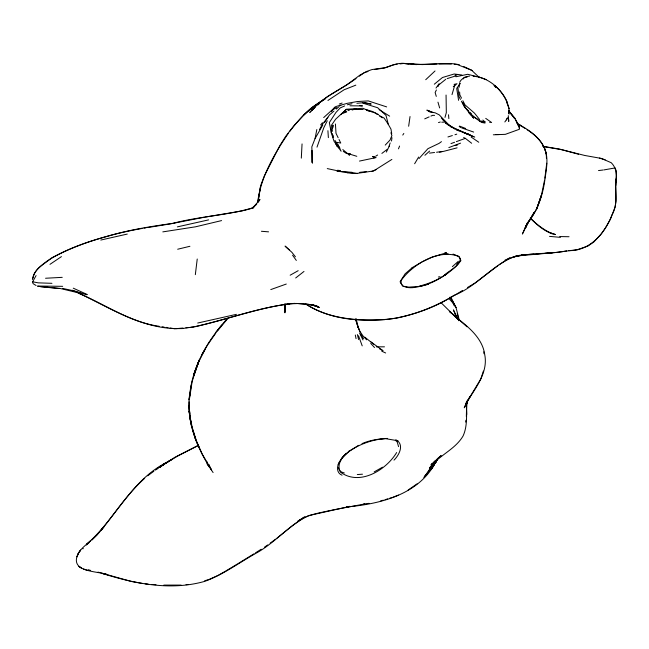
<?xml version="1.0" encoding="UTF-8"?>
<svg xmlns="http://www.w3.org/2000/svg" width="649" height="649" viewBox="0 0 649 649"><rect width="100%" height="100%" fill="white"/><g stroke="black" fill="none" stroke-linecap="round" stroke-linejoin="round"><path stroke-width="0.97" d="M189.175 407.775L189.184 401.861M338.226 145.052L341.098 151.241L334.048 141.304L331.323 132.98L331.371 125.387L335.614 119.221L346.25 109.357L362.921 108.294L370.287 111.45M509.1 114.11L509.124 110.362L508.548 112.642M285.008 304.105L284.66 311.358L285.154 308.786M311.78 162.355L312.007 150.381M466.339 416.577L466.728 402.275L466.363 405.017L467.556 400.344M425.566 475.182L434.692 461.796L429.46 468.148C438.692 455.347 455.03 449.757 463.094 435.95C467.929 425.338 466.104 413.47 466.834 402.193M301.314 158.137L302.053 143.932M213.099 472.553C197.069 448.889 184.884 419.806 190.206 390.763C194.075 363.326 209.035 338.754 227.385 318.529M189.451 398.997L192.153 381.482L196.306 368.348M466.785 401.585L466.493 404.505L467.507 400.384L464.262 407.783L469.9 396.79L465.601 404.149C474.451 389.246 488.413 373.321 484.754 354.776C482.613 338.324 468.562 327.015 456.255 317.45L459.103 319.77L452.499 314.002L455.663 317.11L441.336 302.961M508.508 113.648L509.067 108.651C505.214 92.134 490.287 77.32 473.121 76.193M465.682 422.077L465.901 420.244M195.333 274.657L197.231 259.016M33.091 278.08C34.373 268.345 44.838 263.948 51.336 258.067C79.551 243.075 110.687 233.989 142.042 228.48M332.191 131.455L332.434 129.662M332.677 127.869L333.051 125.184L332.458 128.753M257.742 202.715L260.655 185.541L264.248 176.106L279.776 145.725L285.779 136.209L293.94 125.655L303.578 115.165L312.153 107.336L325.693 98.624M258.513 199.77L260.655 185.541M191.236 385.108L189.119 399.8L189.93 394.162M391.509 141.028L391.98 137.734M408.651 126.247L410.03 116.544M544.552 180.154L541.664 194.189M544.86 178.159L546.742 163.224M32.45 279.549C33.367 271.087 40.944 265.717 47.223 260.979C65.119 249.492 85.344 242.41 105.738 236.82C127.642 230.062 150.292 226.509 172.942 223.345C199.357 216.247 227.255 215.614 253.37 207.639L252.591 208.013L253.946 207.031M312.453 163.248L311.82 146.861L315.065 138.57L316.817 129.565M285.219 308.291L284.44 311.828L285.073 303.894L284.927 312.818L284.895 304.121M257.685 202.383C260.736 176.982 274.154 154.178 288.302 133.378M526.242 225.43L525.439 228.351L528.578 221.244M444.995 117.396L446.325 112.602L446.058 95.046M452.004 94.632L454.998 84.419M483.391 371.082L480.82 378.959L465.99 403.491M537.907 205.571L536.642 209.043L541.453 195.106L536.642 209.043L526.088 225.86L528.164 222.015M389.019 146.341L390.163 142.95M538.224 204.703L541.453 195.106M386.358 152.069L389.327 146.066M196.623 367.431L198.724 361.761L205.522 348.61M398.494 148.84L399.573 146.041M436.712 460.06C420.511 494.189 381.109 503.924 346.631 506.966L350.062 506.358L309.395 515.428M527.556 222.347L522.396 234.038L527.686 223.305L534.176 212.385M317.004 147.145L323.819 127.691L327.274 120.746M436.72 460.246L435.649 462.802L437.677 458.811M506.309 119.919L507.096 118.207M340.173 460.652C336.904 465.163 335.744 472.74 342.055 475.222M436.379 89.976L435.146 92.539L436.274 96.385M438.026 86.56L438.846 84.857L445.782 79.283M456.791 264.492L458.348 261.279L452.361 266.658M457.513 87.047L456.726 88.645L458.583 100.327M466.38 402.704L467.158 401.131M338.186 464.335L342.145 458.08L349.316 451.063M315.065 138.57L322.756 125.119M459.63 82.293C461.35 78.561 465.674 76.452 469.592 76.087M32.848 283.11L32.628 281.788L36.076 275.574M319.559 129.443L322.529 124.146L327.842 117.266M458.275 86.309L460.019 83.202M435.852 461.658L437.369 459.038M340.611 459.898C344.53 453.205 352.326 449.798 358.435 445.352M434.822 463.329L431.261 469.373L434.838 463.402M435.836 461.601L437.361 459.005M201.823 354.695L209.457 341.788M525.106 227.645L534.135 212.45M436.785 460.165L433.289 466.055L423.805 477.445M414.63 163.743L418.646 157.034M434.213 461.999L430.173 468.667L434.927 461.966M528.513 221.926C537.834 209.878 542.653 195.373 544.795 180.414C546.06 170.468 548.689 159.881 545.184 150.097C540.82 137.28 528.245 129.484 516.896 123.399M258.456 201.823L259.965 199.511L252.412 208.361L256.728 204.078L251.577 208.418L243.57 210.625M460.157 83.664L459.135 85.238L459.273 87.161M463.24 78.951L464.262 77.377L467.215 76.988M324.427 122.588L329.416 115.011L333.984 111.044M396.653 452.54C385.977 470.249 359.554 486.239 340.49 472.164C336.588 465.479 341.155 457.813 346.347 453.343M402.761 135.065L403.832 133.459M208.613 343.37L215.76 333.197M434.854 461.066L431.65 465.706L435.739 460.636M289.438 131.755C299.197 119.148 310.319 106.874 324.573 99.273M436.006 88.053L439.089 83.705M504.841 121.947L508.07 117.51M331.444 111.62L334.77 107.142M217.472 330.941L227.264 319.186M394.008 460.141C399.224 455.03 404.643 444.541 396.02 439.844M82.942 548.884L83.267 548.47M216.028 332.142L221.739 325.108M320.614 124.949L322.439 122.726M425.03 475.895L426.304 474.387M432.015 467.572L433.289 466.055L425.014 476.001M419.011 158.559L427.934 148.67L439.024 143.405L441.458 141.644M385.23 145.092L390.008 140.087L391.915 135.568L390.893 132.712M311.747 110.395L309.735 112.447L317.377 104.432L327.453 96.604L346.501 85.092L359.887 75.146L366.782 71.39L371.942 69.573L385.571 67.618L396.547 63.853L402.072 63.269L422.142 64.592L437.004 63.991M313.086 109.032L315.098 106.988L311.374 110.314L312.842 109.056M425.728 79.705L435.025 70.976M432.494 463.313L431.017 464.684L440.987 455.639M303.578 115.165L312.153 107.336M86.431 545.014L89.124 542.564M323.689 117.566L335.874 106.541L347.272 103.321L357.356 101.536L368.267 100.911L386.658 106.898M424.908 155.281L429.589 151.103M91.963 540.049L96.977 535.157L104.343 526.25L101.066 530.314C115.303 512.751 127.683 493.475 144.678 478.345M336.271 109.056L338.559 107.077M314.741 107.645L311.715 110.257C323.843 96.23 341.496 89.408 356.05 78.521M317.767 105.033L319.276 103.726M340.83 114.63L343.751 112.18L346.274 111.247M147.696 475.822L153.87 471.215M421.201 286.168C431.123 283.564 440.452 278.908 448.289 272.264L444.727 275.273C449.546 269.789 459.305 266.861 460.376 258.837L458.405 256.29C438.375 248.762 412.869 264.338 401.244 280.254L400.968 283.353L402.51 285.657C410.501 290.306 420.203 285.917 428.478 284.319M348.351 451.688L349.689 450.584M434.311 84.208L442.456 77.515L454.154 74.002L461.861 74.992M438.026 458.21L441.052 455.768M387.339 149.27L381.88 153.415M453.27 86.69L457.01 83.729L454.065 84.386M295.684 277.975L303.992 271.444M497.726 265.814L475.06 283.013L467.523 287.483M499.081 264.76L509.789 257.694M417.088 483.829L408.164 490.003M275.574 539.173L270.13 543.189M277.107 538.021L292.748 525.365L304.608 516.896L297.891 521.163C307.634 514.56 319.486 512.994 330.69 510.382M267.769 544.917L264.524 547.131M359.343 76.168L364.276 72.647L368.015 71.495M163.629 464.684L159.476 467.58L161.666 465.998L160.076 466.996M165.292 463.524L177.696 456.02L198.464 445.433M165.479 463.354L163.167 464.919L167.791 461.788M49.973 264.346L61.444 256.615M155.427 470.103L157.756 468.546M327.956 100.449L344.1 89.765L355.822 85.149M382.553 467.183L374.165 471.896M261.19 549.241L255.528 552.826M391.882 159.427L373.597 170.955L357.031 173.388L342.153 171.774L327.266 168.594M253.97 553.808L238.491 563.34M375.682 156.231L377.621 155.022M225.633 571.079L231.295 567.672M232.099 567.194L237.68 563.827M462.502 290.468C439.543 305.014 414.005 316.331 386.796 319.397M422.11 261.904L412.423 267.51L405.065 273.878L400.068 281.78L402.883 286.209M350.176 450.528C361.079 443.551 373.646 439.251 386.585 438.456M334.276 108.959L336.758 107.547M339.24 106.136L340.895 105.195M224.822 571.566L218.218 575.322L209.132 579.427L204.67 580.758M290.168 275.2L298.175 270.698M198.383 445.295L174.995 457.237L156.628 468.878L171.798 459.443L162.721 464.757L165.317 463.094C130.49 481.266 115.214 519.695 86.471 544.397L90.633 540.795C85.465 545.452 78.894 549.76 77.028 556.874L78.286 553.419L80.541 550.174L78.286 553.419C68.713 572.548 97.399 570.877 107.637 574.673L102.226 573.432C135.057 583.767 170.898 591.012 204.784 581.342C223.142 574.689 238.897 562.861 255.787 553.37C274.949 543.026 288.935 525.049 308.535 515.671M423.01 261.474L432.031 257.174L446.496 252.745L444.63 253.061M424.722 118.864L429.143 116.893M430.912 116.106L432.68 115.327L434.57 115.392M344.66 105.949L340.263 107.872L335.931 112.464L329.335 122.572L331.323 132.98M347.296 104.797L352.009 103.751M372.015 171.368L376.42 169.511M505.044 260.103C524.384 251.577 546.223 254.984 566.577 250.887M392.864 497.288L398.486 495.09M448.848 147.574L460.563 143.153M347.953 110.622L349.633 109.989M450.982 143.591L454.576 142.285M456.369 141.628L465.357 138.359L471.653 143.267M339.281 104.059L342.128 103.045M270.779 289.584L286.29 284.043M346.72 111.944L343.086 113.21L346.25 109.357L363.148 109.511M352.18 110.038L354.906 109.081L356.869 109.292M362.012 443.616C370.117 440.103 378.87 438.846 387.623 438.416M411.45 268.272L413.089 267.729M447.948 136.955L452.345 135.56M454.981 134.724L456.742 134.165M447.177 78.61L455.971 75.844M438.505 122.58L440.306 122.02M385.108 499.673L387.688 498.878M389.416 498.351L392.004 497.556M419.059 286.177C435.122 282.291 450.609 273.756 460.912 260.647L459.216 256.631L453.051 254.075M380.655 500.914L383.324 500.168M455.046 145.587L457.667 144.889M457.099 147.842L443.591 151.363L436.558 152.239M177.68 249.232L189.914 246.287M221.593 220.587L195.527 226.809L162.818 231.88M100.773 240.057L127.277 234.07M177.372 226.874L208.605 219.881M197.71 323.032L236.455 314.335M439.543 152.207L442.367 151.59M194.692 326.666C226.477 319.876 257.126 308.097 289.438 303.797L287.085 303.935M331.639 510.171L364.706 503.965M359.481 161.082L375.041 157.804M455.882 76.76L467.718 74.294L476.91 76.663M366.352 171.628L359.716 172.334M193.775 326.845L182.304 328.572L175.96 328.621M204.492 217.196L169.73 223.994L147.972 227.515M518.624 255.657L524.124 254.603L512.937 257.101L517.01 255.763C492.956 263.567 477.445 286.469 453.724 295.473C436.371 306.928 416.504 313.824 396.279 318.172C366.02 322.375 332.085 321.101 305.801 303.983M205.49 217.001L242.677 210.868M604 169.9L613.889 168.148M455.038 75.211L457.001 74.87M144.021 228.156L145.993 227.84M438.391 277.009L440.087 276.742M374.554 69.492L384.281 68.072L393.472 64.746L397.204 64.267M384.873 319.657C358.589 320.931 329.895 319.276 306.977 304.852M568.565 250.628C589.738 251.244 605.063 233.234 611.926 214.989C617.605 205.409 615.609 194.408 615.625 183.87C617.094 176.496 616.988 168.342 611.253 162.737L601.436 158.453L584.749 155.468L561.701 149.684L543.765 146.617M363.44 504.086L369.062 503.34M400.011 63.91L403.751 63.44L408.602 63.886M429.524 153.123L434.554 152.491M598.508 170.557L603.083 170.014M353.121 109.373L355.782 109.064M518.648 255.795L556.55 252.429L577.505 249.614L587.872 246.093L593.843 241.988L601.234 233.94L605.33 228.059L610.466 219.184L615.163 206.828L615.982 201.19L615.609 179.156L615.698 185.541L616.274 175.709L616.177 170.638L614.952 167.677M517.845 255.601L519.76 255.382M521.682 255.162L525.52 254.724M518.032 255.601L520.019 255.373M522.007 255.154L525.99 254.708M294.687 303.343C260.184 306.669 227.499 319.454 193.832 326.999L190.855 327.283M182.921 328.029L174.987 328.783L170.03 327.996M185.898 327.753L188.875 327.469M482.832 120.049L485.087 121.971L481.047 122.353L485.038 123.059M356.918 103.296L361.834 102.834L377.645 107.734L385.993 115.425L388.305 124.259L384.062 118.037L379.057 115.522M186.036 584.676L187.991 584.514M417.185 286.517L408.87 287.134L403.881 286.363M526.988 254.603L533.892 254.1M536.853 253.889L542.775 253.459M544.754 253.313L552.648 252.745M357.307 474.557L362.475 474.2M45.56 278.251L62.231 277.342M381.352 438.821L385.303 438.619L397.991 440.768M373.216 157.788L376.096 157.642L372.526 156.458L374.197 156.571M438.984 63.91L452.815 63.699L459.305 64.657M287.264 303.943L297.891 303.537L308.356 304.454L316.777 306.101M493.329 134.797L505.352 134.343L519.419 129.265L519.297 126.579L515.744 120.454M181.152 585.09L163.832 585.098M441.766 122.19L444.151 122.134M445.092 253.881L448.126 253.808M352.066 172.301L337.058 171.385M376.258 346.834L384.468 346.834M349.933 105.787L362.491 105.925L359.611 105.519M495.747 134.538L498.732 134.57M37.545 286.039L62.669 286.323M559.722 236.561L569.027 236.731M51.944 283.321L38.25 282.85L32.628 281.788M155.987 584.7L152.036 584.465M347.061 172.853L357.656 173.518M295.652 303.408L308.234 304.211L318.602 306.823L315.041 305.387M175.06 328.629C139.616 327.412 109.649 307.65 78.634 293.129M40.449 286.712L58.905 288.521M261.425 231.271L268.556 231.847M145.1 583.857L148.069 584.116M411.644 64.17L416.407 64.608L411.515 64.154M549.549 236.374L560.436 237.364M451.355 63.959C435.528 62.953 419.579 65.727 403.751 63.44M454.251 64.219L457.147 64.486L471.628 70.246L479.473 77.685M37.837 286.29L59.846 288.399L75.884 292.245M542.637 146.276L559.535 149.083L578.535 154.251M462.729 103.175L465.049 107.515L471.49 115.124L479.846 121.322L482.783 121.614M489.638 122.304L491.601 122.499L485.72 118.378M337.545 170.241L340.53 170.606M350.557 153.829L347.377 153.415L342.802 149.57M142.107 583.41L131.195 581.439L100.603 572.816M159.119 326.269C129.159 322.099 104.156 303.708 76.833 292.472M162.096 326.747L164.075 327.055M166.063 327.372L168.042 327.688M362.442 102.566L371.179 104.043L364.616 102.647M429.549 111.855L435.13 112.804L439.227 114.849L450.187 126.255M337.001 142.391L340.741 143.048L339.021 139.511M62.491 288.383L71.966 290.428L81.02 293.429M480.722 120.957L485.087 121.971M97.958 572.126L99.654 572.564M365.89 109.576L372.421 111.458L378.667 114.613M315.933 305.849L311.69 304.624L318.813 307.001L314.708 305.468M366.685 110.362L369.427 111.19M371.252 111.742L374.903 112.837L377.385 114.5M599.433 158.064L605.209 159.816M356.812 156.304L347.377 153.415L349.519 155.427M88.037 569.66L90.665 570.463M72.372 290.257L86.568 294.768M550.506 232.902L555.503 234.557C545.955 231.969 538.118 225.308 530.874 218.859M83.526 569.027L86.893 570.163M461.78 127.967L473.665 132.063M465.868 133.353L469.487 134.619L463.289 132.445M344.351 473.007L341.512 472.001L339.678 470.574M478.053 76.671L486.117 79.576M433.256 112.553L426.847 110.111L429.167 111.514M456.596 129.703L473.827 136.728M456.507 129.914L458.981 130.871M459.46 126.06L465.706 128.494M552.404 233.948C543.911 230.776 536.155 224.562 530.33 217.829M466.696 133.71L471.653 135.828L450.909 126.66M313.954 305.241L319.267 307.569L312.364 304.527M73.28 288.188L87.437 294.589M474.744 137.126L455.038 128.753L445.198 122.62M381.799 351.214L385.652 352.983M463.524 66.441L472.407 70.603M463.637 137.515L465.357 138.359M379.608 348.911L383.024 350.711L371.001 341.95M517.586 123.845L524.83 128.259M430.441 111.79L427.918 110.419L429.524 111.579M519.046 124.503L521.244 125.76M450.422 126.555L452.175 127.569M478.118 119.448L474.654 117.428L469.543 112.772L473.6 117.996L472.245 116.552M459.208 126.539L460.822 127.553M379.138 109.608L389.66 116.163M33.164 283.686L36.101 285.519M527.11 129.735C536.966 135.957 546.685 145.814 546.434 158.307M454.803 129.021L447.632 124.373L442.813 119.497M379.86 116.163L382.342 117.826M471.085 136.996L478.759 142.236M343.297 151.339L346.379 153.456M364.803 337.172L373.654 344.189M445.214 122.661L448.824 125.484M335.419 142.285L336.717 145.871L339.597 148.394M289.235 249.873L285.065 246.085L291.896 252.339L295.425 256.801M517.91 125.314L519.297 126.579M467.004 326.788L449.343 311.293L450.625 312.818M468.683 111.222L464.579 107.134L461.358 101.171M470.054 112.577L471.425 113.94M494.846 85.522C500.274 90.454 505.076 96.23 507.607 103.191M395.387 440.176L397.245 442.074L398.575 446.634M468.87 112.934L470.898 115.1M366.604 339.792L362.848 335.736L359.895 331.298L357.842 326.366L358.719 329.059L356.155 319.057M370.749 343.426L374.53 347.523M494.003 85.49L495.925 87.591M449.14 298.743L454.316 304.511L456.028 307.61L459.281 320.038M442.667 119.505L443.908 120.892M510.146 112.934L514.99 118.418L517.861 123.748M514.99 118.418L508.524 110.59M441.271 117.85L442.586 119.375M339.833 147.956L335.987 143.315L336.717 145.871M508.792 110.792L514.722 118.824M466.623 109.146L473.6 117.996M292.585 255.235L296.333 260.444M494.822 85.344L496.453 87.664M334.957 140.427L338.372 145.425M211.493 469.908L202.261 454.186L196.639 441.344M360.625 334.089L363.521 338.697M450.025 297.169L454.316 304.511M450.082 297.299L456.028 307.61L450.99 297.404M362.969 339.938L359.66 333.221M387.948 123.789L390.974 129.119L391.728 133.694M460.441 99.467L459.062 96.904L457.845 87.088M208.8 464.725L211.039 469.04M461.553 98.21L459.825 94.859L459.622 91.971M462.851 100.725L465.009 104.911L474.411 113.072L479.424 119.286L479.846 121.322M462.932 102.745L465.722 108.172M457.472 318.781L455.144 314.043L457.139 318.578M338.161 137.75L336.012 133.329L335.428 124M457.764 319.243L453.416 309.898L455.006 313.394M455.801 315.146L457.391 318.635M360.073 332.32L357.145 324.614M197.807 444.67L199.146 447.729L195.6 439.519L193.11 431.163M362.207 345.868L358.524 335.776M208.864 464.96L209.943 467.734M452.369 301.071L454.17 305.72M196.298 440.452L192.583 428.697M506.463 101.698L509.067 108.651M333.197 136.274L332.256 133.743L333.245 137.564M208.507 464.716L209.424 467.288L208.678 464.7M544.268 147.242L546.182 153.245M190.019 416.991L191.463 425.622L195.6 439.519M437.961 102.153L439.641 107.929M355.855 320.192L356.869 323.737M338.356 467.596L338.835 469.259M192.323 427.788L190.149 417.429M518.957 126.758L519.354 128.34M357.38 334.576L358.597 339.532M457.229 313.605L458.162 317.531M356.536 322.431L356.926 324.273M355.311 335.03L356.066 338.664M191.463 425.622L189.102 411.215L189.865 416.025M355.895 318.627L356.333 321.515M189.889 415.555L189.476 411.709M190.116 416.358L190.457 419.238L190.043 415.425M458.681 320.703L458.364 317.921L458.519 319.852M483.781 351.807L483.984 353.746M188.721 405.495L190.222 420.081M448.524 114.759L448.848 118.58M508.281 115.644L508.743 121.42L508.605 119.424M327.915 130.676L328.362 137.62M466.761 414.492L466.404 406.29L466.517 409.065M195.779 369.922L193.783 375.674L198.724 361.761L195.779 369.922M197.174 365.273L193.986 373.913L199.308 359.919L197.174 365.273M81.385 567.98L78.902 566.472L81.385 567.98M207.477 465.009L207.136 462.153L207.477 465.009M189.824 413.51L189.394 409.689L189.8 413.494"/></g></svg>
